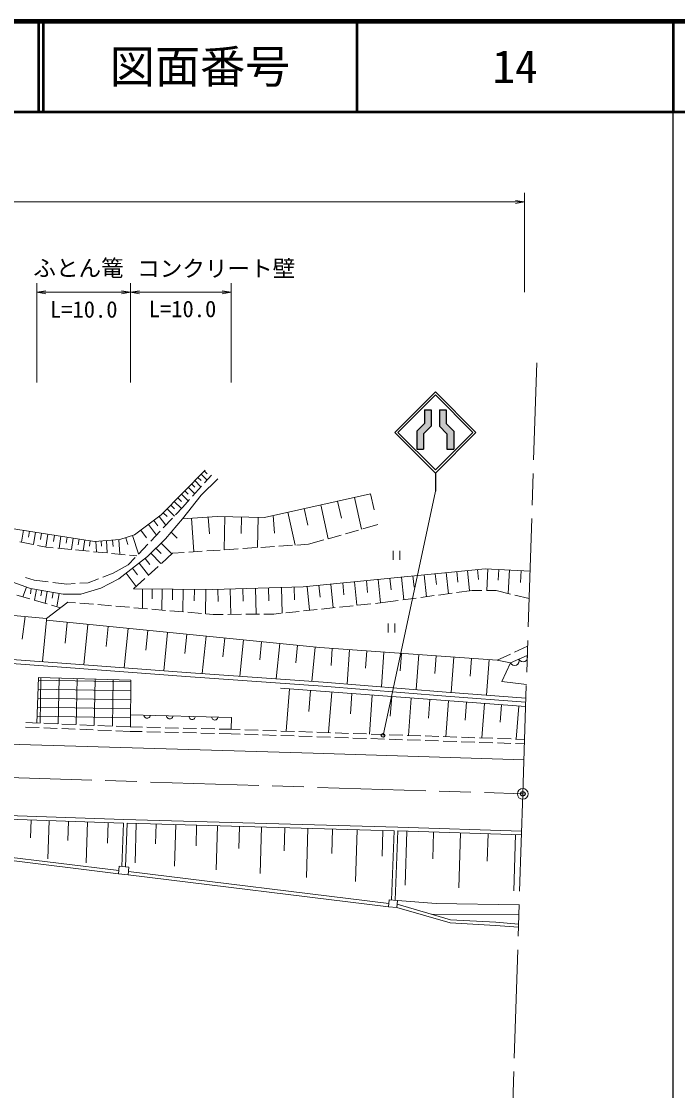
# Model space of a CAD drawing. Units: millimetres at full size, sheet at 1:1000; details may follow other scales. Extents: x 40000 to 680000, y 20000 to 380000.
# Drawn here: x 506836 to 579500, y 261575 to 380000 of the extents above; entities that cross this region are included whole.
import ezdxf
from ezdxf.enums import TextEntityAlignment as Align

# ---------------------------------------------------------------- set-up
doc = ezdxf.new("R2010")
doc.units = ezdxf.units.MM
doc.header["$LTSCALE"] = 1000
doc.header["$PDMODE"] = 32
doc.header["$PDSIZE"] = 500
doc.linetypes.add('CHAIN', pattern=[18.5, 12, -1.5, 3.5, -1.5])
for name, color, linetype, lineweight in [('M-BGD', 7, 'Continuous', 13), ('M-BMK', 2, 'CHAIN', 13), ('M-BMK-SRVR', 3, 'Continuous', 13), ('M-STR-HTXT', 7, 'Continuous', 13), ('M-STR-STRC', 7, 'Continuous', 25), ('M-TTL', 2, 'Continuous', 140), ('M-TTL-BAND', 7, 'Continuous', 25), ('M-TTL-LINE', 7, 'Continuous', 50)]:
    doc.layers.add(name, color=color, linetype=linetype, lineweight=lineweight)
doc.layers.add('M-OTRS', color=6, linetype='Continuous')
doc.layers.add('M-TTL-TXT', color=7, linetype='Continuous')
doc.styles.add('ＭＳ ゴシック', font='')
doc.styles.get('ＭＳ ゴシック').set_extended_font_data('MS Gothic')

# ---------------------------------------------------------------- blocks, each defined once
blk = doc.blocks.new('open_arrow')
at = {"color": 0, "linetype": 'Continuous', "lineweight": -2}
blk.add_lwpolyline([(7.5, 1.25), (0, 0), (7.5, -1.25)], dxfattribs=at)

msp = doc.modelspace()

# ---------------------------------------------------------------- hatches: boundary and pattern name
at = {"layer": 'M-BGD'}
h = msp.add_hatch(dxfattribs=at)
h.set_pattern_fill('USER', color=256, style=0, pattern_type=2)
h.set_pattern_definition([(359, (518909, 301864), (17.45, 999.85), []), (89, (518909, 301864), (-1999.7, 34.9), [])])
h.paths.add_polyline_path([(518909, 301864), (518920, 303213), (518953, 307039), (508718, 307320), (508549, 302286)])
at = {"layer": 'M-STR-STRC'}
for points in [[(551464, 335463), (551464, 336975), (552214, 336975), (552214, 335153), (551380, 334319), (551380, 332611), (550630, 332611), (550630, 334630)], [(553130, 336975), (553880, 336975), (553880, 335463), (554714, 334630), (554714, 332611), (553964, 332611), (553964, 334319), (553130, 335153)]]:
    msp.add_hatch(color=256, dxfattribs=at).paths.add_polyline_path(points)

# ---------------------------------------------------------------- linework, layer by layer
at = {"layer": 'M-BGD'}
for p, q in [((526380, 329490), (526727, 329149)), ((526730, 329847), (527390, 329200)), ((527080, 330204), (527410, 329881)), ((527127, 328904), (527885, 329757)), ((525312, 328402), (526043, 327685)), ((525671, 328768), (526036, 328409)), ((525798, 327409), (526794, 328530)), ((526029, 329134), (526724, 328452)), ((524163, 327231), (524565, 326837)), ((524557, 327633), (525326, 326879)), ((524707, 326182), (525466, 327036)), ((524935, 328018), (525319, 327641)), ((541857, 326862), (542274, 324991)), ((543728, 327279), (544514, 323750)), ((545493, 327672), (545886, 325907)), ((522966, 326011), (523784, 325209)), ((523367, 326420), (523776, 326019)), ((523768, 326829), (524572, 326040)), ((523918, 325350), (524707, 326182)), ((538165, 326040), (538570, 324218)), ((539987, 326446), (540820, 322704)), ((521493, 324726), (521935, 324137)), ((522081, 325168), (522817, 324190)), ((522537, 325574), (522974, 325146)), ((522541, 323899), (523574, 324987)), ((525664, 324968), (525935, 321260)), ((527517, 325104), (527653, 323250)), ((529373, 325156), (529292, 321479)), ((531212, 325115), (531171, 323277)), ((533050, 325074), (532976, 321719)), ((534705, 325270), (534871, 323321)), ((536343, 325634), (537154, 321991)), ((507057, 323635), (506851, 322307)), ((507721, 323532), (507618, 322868)), ((508385, 323429), (508170, 322044)), ((509078, 323322), (508970, 322629)), ((520049, 323640), (520692, 322785)), ((520904, 324283), (521789, 323107)), ((521165, 322448), (522197, 323537)), ((523412, 323421), (524075, 322772)), ((542722, 323243), (544165, 323651)), ((544646, 323787), (546320, 324261)), ((508123, 322053), (506652, 322347)), ((509770, 323214), (509546, 321769)), ((510493, 323102), (510381, 322380)), ((511215, 322990), (511004, 321629)), ((511896, 322884), (511790, 322204)), ((512576, 322779), (512378, 321498)), ((513217, 322679), (513117, 322039)), ((513857, 322580), (513670, 321376)), ((514459, 322487), (514366, 321884)), ((515063, 322420), (515142, 321236)), ((515655, 322460), (515695, 321868)), ((516247, 322500), (516340, 321122)), ((516936, 322546), (516983, 321857)), ((517625, 322593), (517733, 320990)), ((518394, 322817), (518641, 322053)), ((519158, 323065), (519818, 321028)), ((522309, 322216), (523484, 321027)), ((538643, 322088), (540316, 322562)), ((540798, 322698), (542241, 323106)), ((509565, 321766), (508613, 321956)), ((510357, 321690), (509565, 321766)), ((512348, 321501), (510855, 321643)), ((514339, 321312), (512846, 321454)), ((516330, 321123), (514837, 321265)), ((518321, 320934), (516828, 321076)), ((519788, 320997), (520821, 322086)), ((521163, 321084), (522295, 319939)), ((521736, 321650), (522302, 321077)), ((522333, 319973), (523571, 321106)), ((523571, 321106), (524870, 321191)), ((525369, 321224), (526866, 321321)), ((527365, 321353), (528862, 321451)), ((529361, 321483), (530858, 321581)), ((531357, 321613), (532853, 321711)), ((533352, 321743), (534849, 321841)), ((535348, 321873), (536845, 321971)), ((537344, 322003), (538643, 322088)), ((547987, 321363), (547987, 320363)), ((548737, 320363), (548737, 321363)), ((516996, 318868), (518655, 319803)), ((518655, 319803), (519444, 320635)), ((519612, 320811), (518819, 320886)), ((519869, 320002), (520908, 318669)), ((520535, 320521), (521055, 319855)), ((515851, 318431), (516996, 318868)), ((518421, 318873), (519550, 317426)), ((519145, 319437), (519709, 318714)), ((520858, 318623), (521964, 319636)), ((550195, 318583), (550321, 317327)), ((551452, 318709), (551694, 316282)), ((552665, 318830), (552787, 317617)), ((553879, 318951), (554113, 316608)), ((555050, 319068), (555167, 317896)), ((556222, 319185), (556448, 316923)), ((557353, 319298), (557466, 318167)), ((558486, 319364), (558359, 316962)), ((559687, 319301), (559624, 318100)), ((560888, 319238), (560751, 316636)), ((562188, 319169), (562120, 317869)), ((507282, 318408), (508233, 318097)), ((508233, 318097), (509807, 317915)), ((510304, 317858), (511878, 317676)), ((511878, 317676), (512809, 317732)), ((513308, 317761), (514238, 317816)), ((514238, 317816), (515383, 318253)), ((519251, 317152), (520489, 318285)), ((538469, 317412), (538732, 314772)), ((539789, 317544), (539921, 316224)), ((541109, 317676), (541371, 315051)), ((542421, 317807), (542552, 316494)), ((543734, 317938), (543994, 315328)), ((545039, 318068), (545169, 316763)), ((546344, 318198), (546603, 315603)), ((547641, 318328), (547771, 317030)), ((548939, 318458), (549190, 315945)), ((506330, 316461), (507771, 316042)), ((507392, 317345), (507004, 316265)), ((507936, 317168), (507841, 316602)), ((508502, 317073), (508303, 315888)), ((509094, 316973), (508995, 316381)), ((509687, 316874), (509465, 315550)), ((510349, 316763), (510238, 316101)), ((511011, 316652), (510763, 315172)), ((520251, 317144), (520232, 314981)), ((521332, 317134), (521323, 316053)), ((522413, 317124), (522393, 314797)), ((523577, 317114), (523567, 315950)), ((524741, 317104), (524719, 314598)), ((525994, 317093), (525983, 315839)), ((527247, 317081), (527223, 314383)), ((528596, 317091), (528636, 315743)), ((529944, 317131), (530027, 314323)), ((531348, 317173), (531390, 315768)), ((532753, 317214), (532837, 314342)), ((534188, 317256), (534231, 315821)), ((535624, 317299), (535708, 314453)), ((537047, 317341), (537089, 315918)), ((551052, 316195), (552538, 316396)), ((553034, 316463), (554520, 316663)), ((555016, 316730), (556737, 316962)), ((556737, 316962), (557831, 316962)), ((558331, 316962), (559425, 316962)), ((559425, 316962), (560999, 316576)), ((561485, 316457), (563059, 316071)), ((508251, 315903), (509691, 315484)), ((509630, 313873), (511997, 315686)), ((510171, 315344), (511171, 315053)), ((511997, 315686), (512819, 315616)), ((513317, 315573), (514812, 315445)), ((515310, 315403), (516805, 315275)), ((517303, 315232), (518797, 315104)), ((519296, 315062), (520790, 314934)), ((540078, 314914), (541570, 315072)), ((542067, 315124), (543559, 315282)), ((544056, 315334), (545547, 315492)), ((546045, 315544), (546853, 315630)), ((546853, 315630), (548574, 315862)), ((549070, 315928), (550556, 316129)), ((507239, 314083), (506927, 311560)), ((521288, 314891), (522783, 314763)), ((523281, 314721), (524776, 314593)), ((525274, 314550), (526768, 314422)), ((527266, 314380), (528088, 314309)), ((528088, 314309), (529192, 314317)), ((529692, 314320), (531192, 314331)), ((531692, 314334), (533191, 314345)), ((533691, 314348), (534795, 314356)), ((534795, 314356), (535603, 314441)), ((536100, 314494), (537592, 314651)), ((538089, 314704), (539581, 314862)), ((509628, 313667), (509171, 309090)), ((511916, 313439), (511688, 311150)), ((514205, 313211), (513760, 308748)), ((516436, 312989), (516214, 310757)), ((518667, 312766), (518233, 308409)), ((547435, 313319), (547435, 312319)), ((548185, 312319), (548185, 313319)), ((520846, 312549), (520629, 310371)), ((523024, 312332), (522601, 308078)), ((525152, 312120), (524940, 309993)), ((527279, 311908), (526866, 307763)), ((529351, 311702), (529145, 309629)), ((531424, 311495), (531022, 307469)), ((533437, 311295), (533236, 309281)), ((535450, 311094), (535060, 307182)), ((537406, 310899), (537211, 308943)), ((539362, 310704), (538983, 306904)), ((541265, 310553), (541128, 308649)), ((543169, 310417), (542896, 306601)), ((545077, 310280), (544940, 308372)), ((561436, 310121), (562887, 310790)), ((546984, 310143), (546708, 306294)), ((548909, 310005), (548771, 308080)), ((550833, 309867), (550555, 305984)), ((552774, 309728), (552635, 307786)), ((554716, 309588), (554435, 305675)), ((556673, 309448), (556532, 307491)), ((558630, 309308), (558348, 305383)), ((559530, 309243), (560981, 309912)), ((560991, 308966), (562854, 309773)), ((535516, 306140), (562670, 304105)), ((536514, 306065), (536163, 301383)), ((538855, 305889), (538679, 303548)), ((541196, 305714), (540859, 301222)), ((543442, 305546), (543274, 303299)), ((545688, 305377), (545365, 301067)), ((547843, 305216), (547682, 303061)), ((549999, 305054), (549689, 300919)), ((552066, 304899), (551911, 302832)), ((554134, 304744), (553837, 300776)), ((556118, 304596), (555969, 302612)), ((558102, 304447), (557817, 300640)), ((518920, 303213), (530088, 302917)), ((560006, 304304), (559863, 302401)), ((561909, 304162), (561635, 300509)), ((507322, 302336), (508821, 302275)), ((509320, 302255), (510819, 302194)), ((511318, 302173), (512817, 302112)), ((513317, 302092), (514816, 302031)), ((515315, 302011), (516814, 301950)), ((530088, 302917), (530071, 301592)), ((507306, 301836), (508804, 301775)), ((509304, 301755), (510803, 301694)), ((511302, 301674), (512801, 301613)), ((513301, 301592), (514799, 301531)), ((515299, 301511), (516798, 301450)), ((517297, 301429), (518892, 301364)), ((517314, 301929), (518909, 301864)), ((518892, 301364), (520225, 301332)), ((518909, 301864), (520241, 301832)), ((520725, 301320), (522225, 301283)), ((520741, 301819), (522240, 301783)), ((522725, 301271), (524224, 301234)), ((522740, 301771), (524240, 301734)), ((524724, 301222), (526224, 301185)), ((524740, 301722), (526239, 301685)), ((526724, 301173), (528223, 301137)), ((526739, 301673), (528239, 301636)), ((528723, 301124), (530056, 301092)), ((528738, 301624), (530071, 301592)), ((530056, 301092), (531054, 301058)), ((530071, 301592), (531070, 301557)), ((531554, 301040), (533053, 300989)), ((531570, 301540), (533069, 301489)), ((533553, 300972), (535052, 300920)), ((533569, 301472), (535068, 301420)), ((535552, 300903), (537051, 300852)), ((535568, 301403), (537067, 301352)), ((537551, 300835), (539050, 300783)), ((537566, 301334), (539066, 301283)), ((539565, 301266), (541064, 301215)), ((541564, 301197), (543063, 301146)), ((543563, 301129), (545062, 301077)), ((545562, 301060), (547061, 301009)), ((547561, 300992), (549060, 300940)), ((549559, 300923), (551059, 300872)), ((551558, 300855), (553057, 300803)), ((539549, 300766), (541048, 300715)), ((541548, 300698), (543047, 300646)), ((543547, 300629), (545046, 300578)), ((545546, 300560), (547045, 300509)), ((547545, 300492), (549044, 300441)), ((549543, 300423), (551043, 300372)), ((551542, 300355), (553041, 300303)), ((553541, 300286), (555040, 300235)), ((553557, 300786), (555056, 300735)), ((555540, 300218), (557039, 300166)), ((555556, 300717), (557055, 300666)), ((557539, 300149), (559038, 300098)), ((557555, 300649), (559054, 300597)), ((559538, 300081), (561037, 300029)), ((559554, 300580), (561053, 300529)), ((561536, 300012), (562535, 299978)), ((561552, 300512), (562552, 300477)), ((518158, 291212), (494454, 292017)), ((518172, 291612), (494468, 292417)), ((507927, 291560), (507860, 289569)), ((509918, 291492), (509774, 287238)), ((512045, 291420), (511973, 289293)), ((514173, 291348), (514018, 286803)), ((518172, 291612), (548514, 290742)), ((516445, 291271), (516368, 288998)), ((518158, 291212), (517977, 286399)), ((518558, 291197), (518376, 286361)), ((518558, 291197), (548102, 290357)), ((519558, 291169), (519433, 286796)), ((521744, 291107), (521682, 288920)), ((523931, 291045), (523799, 286428)), ((526239, 290979), (526173, 288671)), ((528547, 290913), (528409, 286039)), ((530984, 290844), (530915, 288407)), ((533421, 290775), (533275, 285629)), ((535994, 290702), (535921, 288129)), ((538567, 290628), (538412, 285196)), ((541283, 290551), (541205, 287835)), ((543999, 290474), (543836, 284739)), ((546866, 290392), (546784, 287525)), ((548102, 290357), (547809, 282680)), ((548502, 290342), (548208, 282651)), ((548502, 290342), (562209, 289917)), ((548514, 290742), (562221, 290316)), ((549502, 290311), (549316, 284344)), ((552485, 290218), (552392, 287235)), ((555468, 290126), (555279, 284035)), ((558513, 290031), (558419, 286986)), ((561559, 289937), (561366, 283719)), ((517578, 285596), (493278, 288581)), ((517611, 285945), (493519, 288904)), ((518658, 285492), (547492, 281940)), ((518691, 285841), (547518, 282290)), ((552277, 281106), (561921, 281063))]:
    msp.add_line(p, q, dxfattribs=at)
for points in [[(485385, 329335), (486717, 327863), (489124, 325643), (495970, 321857), (499966, 320011), (507841, 317184), (511463, 316576), (513426, 316553), (515623, 317207), (517633, 318258), (520811, 320735), (522797, 322698), (524666, 324895), (528499, 325175), (533756, 325059), (545510, 327676)], [(488105, 328854), (490239, 327031), (492296, 326128), (496720, 325240), (514939, 322412), (517720, 322599), (519379, 323137), (522300, 325333), (527184, 330310)], [(524666, 324895), (526734, 327512), (528580, 329335)], [(458221, 320406), (461511, 318604), (465003, 316928), (467229, 315956), (469234, 315158), (471664, 314242), (473946, 313704), (495963, 309615), (503208, 309076), (511807, 308445), (525057, 307440), (540222, 306366), (553845, 305267), (562667, 304609)], [(458437, 320801), (461716, 319004), (465190, 317338), (467403, 316372), (469397, 315577), (471796, 314674), (474039, 314144), (496020, 310062), (503241, 309525), (511841, 308894), (525090, 307889), (540256, 306814), (553879, 305716), (562701, 305058)], [(484252, 320909), (490359, 319180), (496622, 316282), (500506, 314823), (503079, 314448), (509630, 313873), (509616, 313668), (539886, 310652), (559530, 309243), (560991, 308966), (560028, 306889), (562750, 306558)], [(519251, 317152), (528022, 317075), (538055, 317370), (558174, 319380), (563158, 319118)], [(518909, 301864), (518953, 307039), (508718, 307320), (508549, 302286)], [(490280, 300381), (539148, 298967), (562478, 298206)], [(548427, 281871), (554308, 280145), (559340, 279880), (561875, 279661)], [(548453, 282228), (554368, 280492), (559365, 280229), (561886, 280011)], [(548483, 282630), (552751, 282294), (561956, 282138)]]:
    msp.add_lwpolyline(points, dxfattribs=at)
for points in [[(517578, 285596), (518658, 285492), (518738, 286326), (517658, 286430)], [(547492, 281940), (548427, 281871), (548483, 282630), (547548, 282700)]]:
    msp.add_lwpolyline(points, close=True, dxfattribs=at)
at = {"layer": 'M-BGD', "lineweight": 25}
msp.add_circle((546881, 300911), 200, dxfattribs=at)
at = {"layer": 'M-BGD'}
for centre, radius, start, end in [((561453, 309175), 508, 204.28566, 22.54297), ((562385, 309578), 508, 204.28566, 22.54297), ((520756, 303164), 350, 178.47981, 358.47981), ((523255, 303098), 350, 178.47981, 358.47981), ((525754, 303032), 350, 178.47981, 358.47981), ((528253, 302965), 350, 178.47981, 358.47981)]:
    msp.add_arc(centre, radius, start, end, dxfattribs=at)
at = {"layer": 'M-BMK'}
for p, q in [((562356, 294444), (563908, 342190)), ((484146, 296924), (562356, 294444)), ((560803, 246697), (562356, 294444))]:
    msp.add_line(p, q, dxfattribs=at)
at = {"layer": 'M-BMK-SRVR'}
msp.add_circle((562356, 294444), 600, dxfattribs=at)
msp.add_point((562356, 294444), dxfattribs=at)
at = {"layer": 'M-OTRS'}
msp.add_point((562356, 294444), dxfattribs=at)
at = {"layer": 'M-STR-HTXT'}
for p, q in [((562535, 350000), (562535, 361000)), ((415385, 360000), (562535, 360000)), ((508549, 340000), (508549, 351000)), ((518909, 340000), (518909, 351000)), ((530071, 340000), (530071, 351000)), ((508549, 350000), (518909, 350000)), ((518909, 350000), (530071, 350000))]:
    msp.add_line(p, q, dxfattribs=at)
at = {"layer": 'M-STR-STRC'}
for p, q in [((548173, 334475), (552673, 338975)), ((557173, 334475), (552673, 338975)), ((548526, 334475), (552673, 338622)), ((556819, 334475), (552673, 338622)), ((551464, 336975), (551464, 335463)), ((551464, 336975), (552214, 336975)), ((552214, 336975), (552214, 335153)), ((553130, 336975), (553130, 335153)), ((553130, 336975), (553880, 336975)), ((553880, 336975), (553880, 335463)), ((550630, 334630), (551464, 335463)), ((551380, 334319), (552214, 335153)), ((553964, 334319), (553130, 335153)), ((554714, 334630), (553880, 335463)), ((548173, 334475), (552673, 329975)), ((548526, 334475), (552673, 330328)), ((550630, 334630), (550630, 332611)), ((551380, 334319), (551380, 332611)), ((552673, 330328), (556819, 334475)), ((552673, 329975), (557173, 334475)), ((553964, 334319), (553964, 332611)), ((554714, 334630), (554714, 332611)), ((550630, 332611), (551380, 332611)), ((553964, 332611), (554714, 332611)), ((552673, 329975), (552673, 327975))]:
    msp.add_line(p, q, dxfattribs=at)
at = {"layer": 'M-STR-STRC', "lineweight": 13}
msp.add_line((546881, 300911), (552673, 327975), dxfattribs=at)
at = {"layer": 'M-TTL'}
msp.add_line((680000, 380000), (40000, 380000), dxfattribs=at)
at = {"layer": 'M-TTL-BAND'}
msp.add_line((579000, 20000), (579000, 370000), dxfattribs=at)
at = {"layer": 'M-TTL-LINE'}
for p, q in [((508747, 380000), (508747, 370000)), ((509247, 380000), (509247, 370000)), ((543997, 380000), (543997, 370000)), ((579000, 380000), (579000, 370000)), ((40000, 370000), (680000, 370000))]:
    msp.add_line(p, q, dxfattribs=at)

# ---------------------------------------------------------------- block references
at = {"layer": 'M-STR-HTXT', "xscale": 133, "yscale": 133, "rotation": 180}
for p in [(562535, 360000), (518909, 350000), (530071, 350000)]:
    msp.add_blockref('open_arrow', p, dxfattribs=at)
at = {"layer": 'M-STR-HTXT', "xscale": 133, "yscale": 133}
for p in [(508549, 350000), (518909, 350000)]:
    msp.add_blockref('open_arrow', p, dxfattribs=at)

# ---------------------------------------------------------------- texts
at = {"layer": 'M-STR-HTXT', "style": 'ＭＳ ゴシック'}
for s, p in [('ふとん篭', (513164, 352680)), ('コンクリート壁', (528411, 352628))]:
    msp.add_text(s, height=1833, dxfattribs=at).set_placement(p, align=Align.MIDDLE_CENTER)
for p in [(513742, 346634), (524678, 346686)]:
    msp.add_text('L=10.0', height=1833, dxfattribs=at).set_placement(p, align=Align.BOTTOM_CENTER)
at = {"layer": 'M-TTL-TXT', "style": 'ＭＳ ゴシック'}
for s, p in [('図面番号', (526622, 375000)), ('14', (561497, 375000))]:
    msp.add_text(s, height=3666, dxfattribs=at).set_placement(p, align=Align.MIDDLE_CENTER)

doc.saveas('drawing.dxf')
